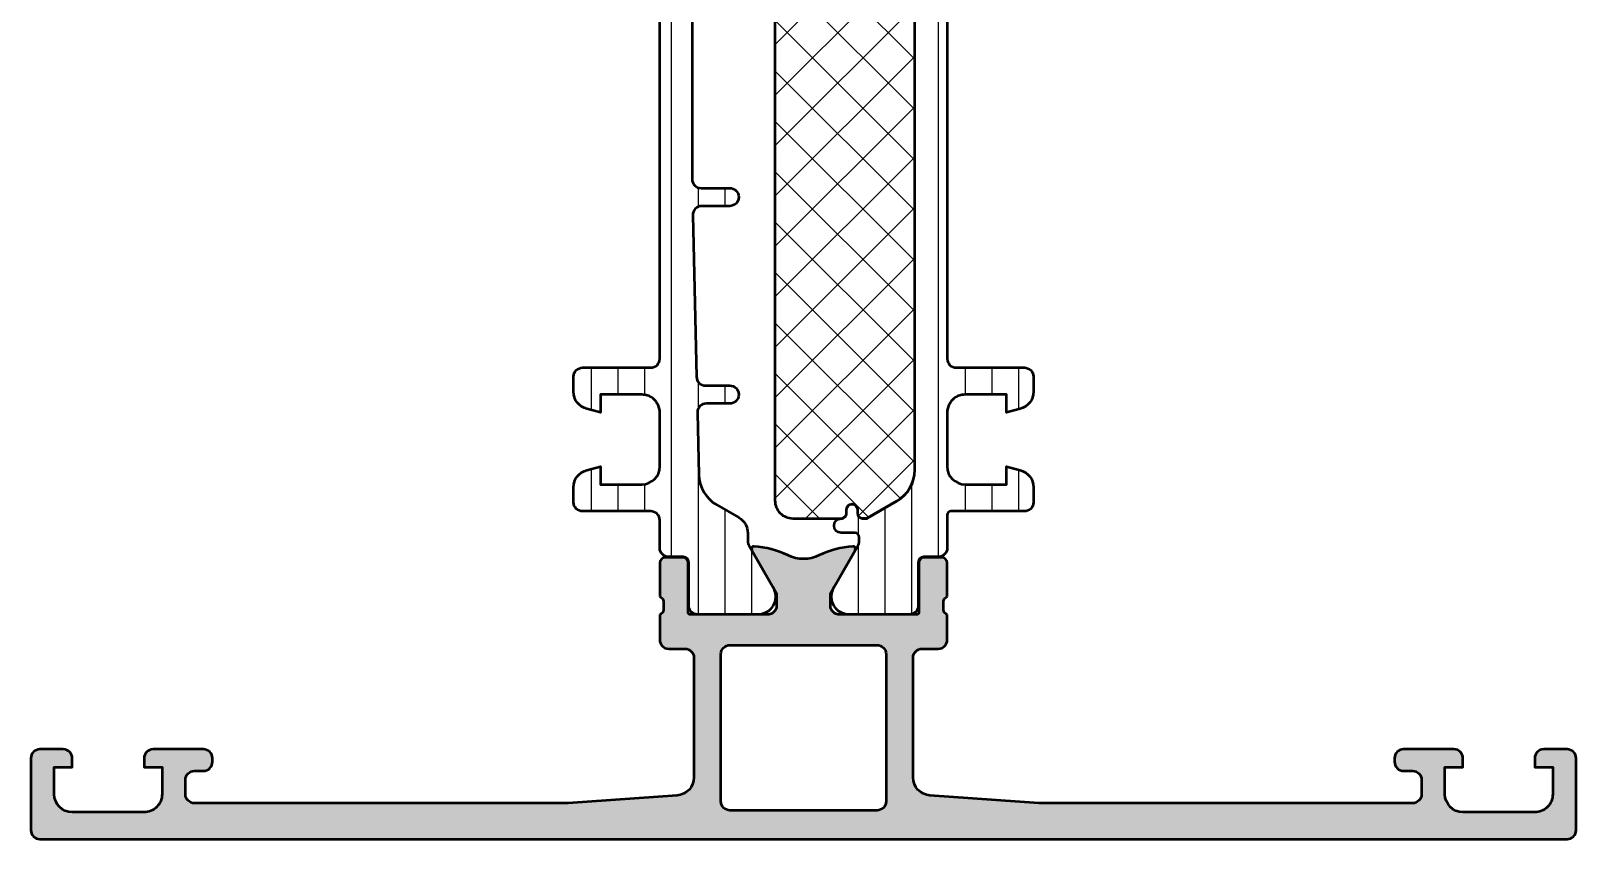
# Model space of a CAD drawing. Extents: x 0 to 86, y 0 to 90.
# Drawn here: x 0 to 86, y 0 to 45 of the extents above; entities that cross this region are included whole.
import ezdxf

# ---------------------------------------------------------------- set-up
doc = ezdxf.new("R2010")
doc.units = 0
for name, color, linetype, lineweight in [('0S-Alu contour', 7, 'Continuous', 50), ('0S-Alu hatch', 252, 'Continuous', 25), ('0S-Plastic contour', 254, 'Continuous', 50), ('0S-Plastic hatch', 253, 'Continuous', 25), ('0S-PT contour', 91, 'Continuous', 50), ('0S-PT hatch', 103, 'Continuous', 25)]:
    doc.layers.add(name, color=color, linetype=linetype, lineweight=lineweight)
pattern_1 = [(90, (0, 0), (-1.4859, 0), [])]

# ---------------------------------------------------------------- blocks, each defined once
blk = doc.blocks.new('245317__AA005D59_EF9D_4D9F_8644_2EEBB0A34607___756C76A5_932A_4085_BF3B_C9CBE80A4A4E_')
at = {"layer": '0S-Plastic hatch'}
h = blk.add_hatch(dxfattribs=at)
h.set_pattern_fill('ANSI31', color=256, scale=0.4680000000000001, angle=45, style=0)
h.set_pattern_definition(pattern_1)
edge = h.paths.add_edge_path()
edge.add_arc((34.49999999999227, 64.75000000003638), 0.5, 270.0000000000008, 360)
edge.add_line((34.99999999999227, 64.75000000003638), (34.99999999999227, 66.29000299998913))
edge.add_ellipse((35.49999999999182, 66.29000299998916), major_axis=(-0.4999999999995453, 0), ratio=1, start_angle=269.9999999999984, end_angle=360, ccw=False)
edge.add_line((35.49999999999183, 66.7900029999887), (36.3103340122343, 66.79000299998872))
edge.add_arc((36.3103340122343, 67.09000299998868), 0.2999999999999829, 270, 360)
edge.add_line((36.61033401223428, 67.09000299998871), (36.60999938292807, 69.49000138292502))
edge.add_ellipse((37.1099953603667, 69.49000402255008), major_axis=(-0.4999959774456046, 0), ratio=1, start_angle=-90.00030248118497, end_angle=0.0003024817733034979, ccw=False)
edge.add_line((37.10999799999177, 69.98999999998873), (40.58653949809122, 69.98999999998873))
edge.add_ellipse((40.44422884909987, 69.00018192526586), major_axis=(-0.9999960709244742, 0), ratio=1, start_angle=147.2729839001596, end_angle=261.81839194810016, ccw=False)
edge.add_line((41.28548149809122, 68.45954699998873), (39.96696464513258, 66.17580850699872))
edge.add_arc((40.39997736186316, 65.92580853269905), 0.5000000000002393, 150.0000034006562, 180.5452234528383)
edge.add_line((39.89999999999161, 65.92105063230143), (39.89999999999163, 65.46850454236608))
edge.add_ellipse((38.89999999999159, 65.4685045423661), major_axis=(-1.000000000000042, 0), ratio=1, start_angle=119.9999999999967, end_angle=180, ccw=False)
edge.add_line((39.39999999999157, 64.6024791385816), (38.17314668626561, 63.89415504764576))
edge.add_arc((39.17314668626555, 62.16210424007686), 1.99999999999999, 119.999999999998, 178.6586049342208)
edge.add_line((37.17369477175879, 62.20892348371899), (37.09297456550654, 58.7617048108993))
edge.add_arc((37.59283754413324, 58.74999999998879), 0.5000000000000023, 178.658604934223, 270.0000000000008)
edge.add_line((37.59283754413325, 58.24999999998879), (38.89999999999181, 58.24999999998877))
edge.add_ellipse((38.89999999999181, 57.74999999998877), major_axis=(-0.5, 0), ratio=1, start_angle=90, end_angle=270, ccw=False)
edge.add_line((38.89999999999181, 57.24999999998877), (37.54600546649994, 57.24999999998878))
edge.add_arc((37.54600546649994, 56.74999999998878), 0.5000000000000071, 89.9999999999992, 178.6586049342197)
edge.add_line((37.04614248787323, 56.76170481089932), (36.83539813852335, 47.76170481089928))
edge.add_arc((37.33526111715004, 47.74999999998875), 0.4999999999999955, 178.658604934221, 270.0000000000008)
edge.add_line((37.33526111715005, 47.24999999998876), (38.89999999999181, 47.24999999998877))
edge.add_ellipse((38.89999999999181, 46.74999999998877), major_axis=(-0.5, 0), ratio=1, start_angle=90, end_angle=270, ccw=False)
edge.add_line((38.8999999999918, 46.24999999998877), (37.29999999999176, 46.24999999998878))
edge.add_arc((37.29999999999176, 45.74999999998877), 0.5000000000000071, 90, 180)
edge.add_line((36.79999999999175, 45.74999999998877), (36.79999999999175, 36.74999999998878))
edge.add_arc((37.29999999999176, 36.74999999998878), 0.5000000000000142, 180, 269.9999999999992)
edge.add_line((37.29999999999176, 36.24999999998877), (38.89999999999181, 36.24999999998877))
edge.add_ellipse((38.89999999999181, 35.74999999998877), major_axis=(-0.5, 0), ratio=1, start_angle=90, end_angle=270, ccw=False)
edge.add_line((38.89999999999181, 35.24999999998878), (37.33526111715, 35.24999999998877))
edge.add_arc((37.33526111715, 34.74999999998882), 0.4999999999999503, 90, 181.3413950657789)
edge.add_line((36.83539813852335, 34.73829518907829), (37.04614248787324, 25.73829518907825))
edge.add_arc((37.54600546649994, 25.74999999998877), 0.5000000000000026, 181.3413950657781, 270)
edge.add_line((37.54600546649994, 25.24999999998877), (38.89999999999181, 25.24999999998877))
edge.add_ellipse((38.89999999999181, 24.74999999998877), major_axis=(-0.5, 0), ratio=1, start_angle=90, end_angle=270, ccw=False)
edge.add_line((38.89999999999181, 24.24999999998877), (37.59283754413323, 24.24999999998877))
edge.add_arc((37.59283754413324, 23.74999999998878), 0.4999999999999929, 90.00000000000081, 181.3413950657792)
edge.add_line((37.09297456550655, 23.73829518907824), (37.17369477175878, 20.29107651625858))
edge.add_arc((39.17314668626576, 20.33789575990071), 2.000000000000209, 181.3413950657786, 240.0000000000016)
edge.add_line((38.17314668626571, 18.60584495233162), (39.39999999999157, 17.89752086139585))
edge.add_ellipse((38.89999999999163, 17.03149545761139), major_axis=(-0.9999999999999915, 0), ratio=1, start_angle=180, end_angle=240.00000000000398, ccw=False)
edge.add_line((39.89999999999162, 17.03149545761142), (39.89999999999163, 16.57894936767559))
edge.add_arc((40.39997736186292, 16.5741914672783), 0.4999999999999777, 179.4547765471984, 209.9999965993456)
edge.add_line((39.96696464513258, 16.32419149297874), (41.28548149809122, 14.04045299998871))
edge.add_ellipse((40.44422884909988, 13.49981807471156), major_axis=(-0.9999960709244708, 0), ratio=1, start_angle=98.18160805189899, end_angle=212.7270160998405, ccw=False)
edge.add_line((40.58653949809123, 12.50999999998872), (37.10999799999176, 12.50999999998871))
edge.add_ellipse((37.10999536036668, 13.00999597742733), major_axis=(-0.4999959774455833, 0), ratio=1, start_angle=-0.0003024817733034979, end_angle=90.00030248118668, ccw=False)
edge.add_line((36.60999938292807, 13.00999861705241), (36.61033401223429, 15.40999699998871))
edge.add_arc((36.31033401223429, 15.40999699998871), 0.3000000000000043, 0, 89.99999999999864)
edge.add_line((36.31033401223429, 15.70999699998871), (35.49999999999175, 15.70999699998871))
edge.add_ellipse((35.49999999999177, 16.20999699998866), major_axis=(-0.4999999999999467, 0), ratio=1, start_angle=0, end_angle=89.9999999999975, ccw=False)
edge.add_line((34.99999999999182, 16.20999699998865), (34.99999999999181, 17.74999999998908))
edge.add_arc((34.49999999999182, 17.74999999998909), 0.4999999999999929, 0, 90.00000000000081)
edge.add_line((34.49999999999182, 18.24999999998908), (30.69999999999254, 18.24999999998999))
edge.add_ellipse((30.69999999999209, 18.74999999999), major_axis=(-0.5000000000000036, 0), ratio=1, start_angle=0, end_angle=90.00000000005173, ccw=False)
edge.add_line((30.19999999999209, 18.74999999998908), (30.199999999993, 19.58074922336254))
edge.add_ellipse((31.19999999999206, 19.58074922336376), major_axis=(-0.9999999999990585, 0), ratio=1, start_angle=285.000000000061, end_angle=360, ccw=False)
edge.add_line((30.94118095488875, 20.54667504965164), (31.69999999999209, 20.74999999998909))
edge.add_line((31.69999999999209, 20.74999999998909), (31.69999999999118, 19.74999999998908))
edge.add_line((31.69999999999118, 19.74999999998908), (33.99999999999227, 19.74999999998908))
edge.add_arc((33.99999999999159, 20.74999999998931), 1.000000000000227, 270.0000000000391, 360)
edge.add_line((34.99999999999181, 20.74999999999), (34.99999999999227, 23.74999999998999))
edge.add_arc((33.9999999999925, 23.74999999998931), 0.9999999999997726, 0, 90.00000000003907)
edge.add_line((33.99999999999181, 24.74999999998909), (31.69999999999163, 24.74999999998818))
edge.add_line((31.69999999999163, 24.74999999998818), (31.69999999999163, 23.7499999999909))
edge.add_line((31.69999999999163, 23.7499999999909), (30.94118095488875, 23.9533249503229))
edge.add_ellipse((31.19999999999491, 24.91925077661345), major_axis=(-1.000000000002374, 0), ratio=1, start_angle=0, end_angle=74.99999999982049, ccw=False)
edge.add_line((30.19999999999254, 24.91925077661654), (30.19999999999209, 25.74999999998909))
edge.add_ellipse((30.69999999999209, 25.74999999998909), major_axis=(-0.5000000000000036, 0), ratio=1, start_angle=270.0000000000004, end_angle=360, ccw=False)
edge.add_line((30.69999999999209, 26.24999999998909), (34.49999999999227, 26.24999999998909))
edge.add_arc((34.4999999999925, 26.74999999998931), 0.5000000000002274, 269.9999999999739, 360)
edge.add_line((34.99999999999273, 26.74999999998909), (34.99999999999227, 55.75000000003639))
edge.add_arc((34.49999999999182, 55.75000000003774), 0.5000000000004547, 0, 89.99999999989578)
edge.add_line((34.49999999999273, 56.2500000000382), (30.69999999999164, 56.25000000003729))
edge.add_ellipse((30.69999999999164, 56.75000000003638), major_axis=(-0.4999999999990905, 0), ratio=1, start_angle=0, end_angle=90, ccw=False)
edge.add_line((30.19999999999254, 56.75000000003638), (30.19999999999163, 57.58074922340983))
edge.add_ellipse((31.19999999999044, 57.58074922341009), major_axis=(-0.9999999999988098, 0), ratio=1, start_angle=284.99999999999636, end_angle=360, ccw=False)
edge.add_line((30.94118095488829, 58.54667504969803), (31.69999999999163, 58.75000000003637))
edge.add_line((31.69999999999163, 58.75000000003637), (31.69999999999209, 57.75000000003637))
edge.add_line((31.69999999999209, 57.75000000003637), (33.99999999999318, 57.75000000003728))
edge.add_arc((33.99999999999295, 58.75000000003569), 0.9999999999984083, 270.000000000013, 360)
edge.add_line((34.99999999999136, 58.75000000003637), (34.99999999999318, 61.75000000003456))
edge.add_arc((33.99999999999204, 61.75000000003525), 1.000000000001136, 0, 89.99999999993486)
edge.add_line((33.99999999999318, 62.75000000003638), (31.69999999999163, 62.75000000003637))
edge.add_line((31.69999999999163, 62.75000000003637), (31.69999999999163, 61.7500000000373))
edge.add_line((31.69999999999163, 61.7500000000373), (30.94118095489056, 61.95332495037384))
edge.add_ellipse((31.19999999999262, 62.91925077666357), major_axis=(-1.00000000000053, 0), ratio=1, start_angle=0, end_angle=75.00000000003541, ccw=False)
edge.add_line((30.19999999999209, 62.91925077666292), (30.19999999999209, 63.75000000003637))
edge.add_ellipse((30.69999999999233, 63.75000000003613), major_axis=(-0.5000000000002381, 0), ratio=1, start_angle=269.99999999997556, end_angle=360, ccw=False)
edge.add_line((30.69999999999254, 64.25000000003638), (34.49999999999228, 64.25000000003638))
at = {"layer": '0S-Plastic contour', "color": 7}
for points in [[(37.10999799999177, 69.98999999998873), (40.58653949809122, 69.98999999998873)], [(36.61033401223428, 67.09000299998871), (36.60999938292807, 69.49000138292502)], [(41.28548149809122, 68.45954699998873), (39.96696464513258, 66.17580850699872)], [(34.99999999999227, 64.75000000003638), (34.99999999999227, 66.29000299998913)], [(35.49999999999183, 66.7900029999887), (36.3103340122343, 66.79000299998872)], [(39.89999999999161, 65.92105063230143), (39.89999999999163, 65.46850454236608)], [(39.39999999999157, 64.6024791385816), (38.17314668626561, 63.89415504764576)], [(30.19999999999209, 62.91925077666292), (30.19999999999209, 63.75000000003637)], [(30.69999999999254, 64.25000000003638), (34.49999999999228, 64.25000000003638)], [(33.99999999999318, 62.75000000003638), (31.69999999999163, 62.75000000003637), (31.69999999999163, 61.7500000000373), (30.94118095489056, 61.95332495037384)], [(37.17369477175879, 62.20892348371899), (37.09297456550654, 58.7617048108993)], [(34.99999999999136, 58.75000000003637), (34.99999999999318, 61.75000000003456)], [(30.94118095488829, 58.54667504969803), (31.69999999999163, 58.75000000003637), (31.69999999999209, 57.75000000003637), (33.99999999999318, 57.75000000003728)], [(37.59283754413325, 58.24999999998879), (38.89999999999181, 58.24999999998877)], [(30.19999999999254, 56.75000000003638), (30.19999999999163, 57.58074922340983)], [(37.04614248787323, 56.76170481089932), (36.83539813852335, 47.76170481089928)], [(38.89999999999181, 57.24999999998877), (37.54600546649994, 57.24999999998878)], [(34.49999999999273, 56.2500000000382), (30.69999999999164, 56.25000000003729)], [(34.99999999999273, 26.74999999998909), (34.99999999999227, 55.75000000003639)], [(37.33526111715005, 47.24999999998876), (38.89999999999181, 47.24999999998877)], [(36.79999999999175, 45.74999999998877), (36.79999999999175, 36.74999999998878)], [(38.8999999999918, 46.24999999998877), (37.29999999999176, 46.24999999998878)], [(37.29999999999176, 36.24999999998877), (38.89999999999181, 36.24999999998877)], [(36.83539813852335, 34.73829518907829), (37.04614248787324, 25.73829518907825)], [(38.89999999999181, 35.24999999998878), (37.33526111715, 35.24999999998877)], [(30.69999999999209, 26.24999999998909), (34.49999999999227, 26.24999999998909)], [(30.19999999999254, 24.91925077661654), (30.19999999999209, 25.74999999998909)], [(37.54600546649994, 25.24999999998877), (38.89999999999181, 25.24999999998877)], [(33.99999999999181, 24.74999999998909), (31.69999999999163, 24.74999999998818), (31.69999999999163, 23.7499999999909), (30.94118095488875, 23.9533249503229)], [(38.89999999999181, 24.24999999998877), (37.59283754413323, 24.24999999998877)], [(34.99999999999181, 20.74999999999), (34.99999999999227, 23.74999999998999)], [(37.09297456550655, 23.73829518907824), (37.17369477175878, 20.29107651625858)], [(30.94118095488875, 20.54667504965164), (31.69999999999209, 20.74999999998909), (31.69999999999118, 19.74999999998908), (33.99999999999227, 19.74999999998908)], [(30.19999999999209, 18.74999999998908), (30.199999999993, 19.58074922336254)], [(34.49999999999182, 18.24999999998908), (30.69999999999254, 18.24999999998999)], [(38.17314668626571, 18.60584495233162), (39.39999999999157, 17.89752086139585)], [(34.99999999999182, 16.20999699998865), (34.99999999999181, 17.74999999998908)], [(39.89999999999162, 17.03149545761142), (39.89999999999163, 16.57894936767559)], [(36.31033401223429, 15.70999699998871), (35.49999999999175, 15.70999699998871)], [(39.96696464513258, 16.32419149297874), (41.28548149809122, 14.04045299998871)], [(36.60999938292807, 13.00999861705241), (36.61033401223429, 15.40999699998871)], [(40.58653949809123, 12.50999999998872), (37.10999799999176, 12.50999999998871)]]:
    blk.add_lwpolyline(points, dxfattribs=at)
at = {"layer": '0S-Plastic contour', "color": 7, "extrusion": (0, 0, -1)}
for centre, radius, start, end in [((-37.1099953603667, 69.49000402255008), 0.4999959774456046, 359.9996975182267, 90.00030248118505), ((-40.44422884909987, 69.00018192526586), 0.9999960709244742, 98.18160805189984, 212.7270160998405), ((-35.49999999999182, 66.29000299998916), 0.4999999999995453, 0, 90.0000000000016), ((-38.89999999999159, 65.4685045423661), 1.000000000000042, 180, 240.0000000000033), ((-30.69999999999233, 63.75000000003613), 0.5000000000002381, 0, 90.00000000002441), ((-31.19999999999262, 62.91925077666357), 1.00000000000053, 284.9999999999646, 0), ((-31.19999999999044, 57.58074922341009), 0.9999999999988098, 0, 75.00000000000361), ((-38.89999999999181, 57.74999999998877), 0.5, 90, 270), ((-30.69999999999164, 56.75000000003638), 0.4999999999990905, 270, 0), ((-38.89999999999181, 46.74999999998877), 0.5, 90, 270), ((-38.89999999999181, 35.74999999998877), 0.5, 90, 270), ((-30.69999999999209, 25.74999999998909), 0.5000000000000036, 0, 89.99999999999959), ((-38.89999999999181, 24.74999999998877), 0.5, 90, 270), ((-31.19999999999491, 24.91925077661345), 1.000000000002374, 285.0000000001795, 0), ((-31.19999999999206, 19.58074922336376), 0.9999999999990585, 0, 74.99999999993902), ((-30.69999999999209, 18.74999999999), 0.5000000000000036, 269.9999999999483, 0), ((-38.89999999999163, 17.03149545761139), 0.9999999999999915, 119.999999999996, 180), ((-35.49999999999177, 16.20999699998866), 0.4999999999999467, 270.0000000000025, 0), ((-40.44422884909988, 13.49981807471156), 0.9999960709244708, 147.2729839001595, 261.818391948101), ((-37.10999536036668, 13.00999597742733), 0.4999959774455833, 269.9996975188133, 0.0003024817733149)]:
    blk.add_arc(centre, radius, start, end, dxfattribs=at)
at = {"layer": '0S-Plastic contour', "color": 7}
for centre, radius, start, end in [((36.3103340122343, 67.09000299998868), 0.2999999999999829, 270, 0), ((40.39997736186316, 65.92580853269905), 0.5000000000002393, 150.0000034006562, 180.5452234528383), ((34.49999999999227, 64.75000000003638), 0.5, 270.0000000000008, 0), ((39.17314668626555, 62.16210424007686), 1.99999999999999, 119.999999999998, 178.6586049342208), ((33.99999999999204, 61.75000000003525), 1.000000000001136, 0, 89.99999999993486), ((33.99999999999295, 58.75000000003569), 0.9999999999984083, 270.000000000013, 0), ((37.59283754413324, 58.74999999998879), 0.5000000000000023, 178.658604934223, 270.0000000000008), ((37.54600546649994, 56.74999999998878), 0.5000000000000071, 89.9999999999992, 178.6586049342197), ((34.49999999999182, 55.75000000003774), 0.5000000000004547, 0, 89.99999999989578), ((37.33526111715004, 47.74999999998875), 0.4999999999999955, 178.658604934221, 270.0000000000008), ((37.29999999999176, 45.74999999998877), 0.5000000000000071, 90, 180), ((37.29999999999176, 36.74999999998878), 0.5000000000000142, 180, 269.9999999999992), ((37.33526111715, 34.74999999998882), 0.4999999999999503, 90, 181.3413950657789), ((34.4999999999925, 26.74999999998931), 0.5000000000002274, 269.9999999999739, 0), ((37.54600546649994, 25.74999999998877), 0.5000000000000026, 181.3413950657781, 270), ((33.9999999999925, 23.74999999998931), 0.9999999999997726, 0, 90.00000000003907), ((37.59283754413324, 23.74999999998878), 0.4999999999999929, 90.00000000000081, 181.3413950657792), ((33.99999999999159, 20.74999999998931), 1.000000000000227, 270.0000000000391, 0), ((39.17314668626576, 20.33789575990071), 2.000000000000209, 181.3413950657786, 240.0000000000016), ((34.49999999999182, 17.74999999998909), 0.4999999999999929, 0, 90.00000000000081), ((40.39997736186292, 16.5741914672783), 0.4999999999999777, 179.4547765471984, 209.9999965993456), ((36.31033401223429, 15.40999699998871), 0.3000000000000043, 0, 89.99999999999864)]:
    blk.add_arc(centre, radius, start, end, dxfattribs=at)
blk = doc.blocks.new('465160__B496BD28_30D8_4884_B6B5_F0BB12B82FB8_')
at = {"layer": '0S-PT hatch'}
h = blk.add_hatch(dxfattribs=at)
h.set_pattern_fill('ANSI37', color=256, scale=0.625, angle=90, style=0)
h.set_pattern_definition([(135, (0, 0), (-1.403165018917055, -1.403165018917055), []), (225, (0, 0), (1.403165018917055, -1.403165018917055), [])])
edge = h.paths.add_edge_path()
edge.add_arc((42.40000000000786, 63.65020331973173), 0.9899999999999592, 89.99999999899744, 180)
edge.add_line((41.4100000000079, 63.65020331973173), (41.4100000000079, 18.8497966802936))
edge.add_arc((42.40000000000789, 18.8497966802936), 0.9900000000000019, 180, 270.0000000000004)
edge.add_line((42.4000000000079, 17.8597966802936), (45.10107521438349, 17.8597966802936))
edge.add_arc((45.10107521438349, 18.14979668029361), 0.2900000000000133, 270.0000000000014, 360)
edge.add_line((45.39107521438349, 18.14979668029361), (45.39107521438349, 18.35036747557985))
edge.add_ellipse((45.70050441909725, 18.35036747557985), major_axis=(-0.3094292047137586, 0), ratio=1, start_angle=180, end_angle=360, ccw=False)
edge.add_line((46.00993362381101, 18.35036747557985), (46.00993362381101, 18.14979668029361))
edge.add_arc((46.299933623811, 18.14979668029361), 0.289999999999992, 180, 266.5483281938121)
edge.add_line((46.28247370833616, 17.86032275858113), (46.46501280946836, 17.86032275858112))
edge.add_arc((46.46501280946835, 18.05032275858111), 0.1899999999999871, 270.0000000000021, 300.0000000000016)
edge.add_line((46.56001280946835, 17.88577793186208), (48.1950000000079, 18.82973822644165))
edge.add_arc((47.20000000000791, 20.55312877997268), 1.989999999999988, 299.9999999999996, 360)
edge.add_line((49.1900000000079, 20.55312877997268), (49.19000000000789, 61.94646458066172))
edge.add_arc((47.20000000000791, 61.94646458066171), 1.989999999999987, 0, 60.00000000000031)
edge.add_line((48.1950000000079, 63.66985513419273), (46.56001280946834, 64.6138154287723))
edge.add_arc((46.46501280946835, 64.44927060205333), 0.1899999999999257, 59.99999999999241, 89.99999999999358)
edge.add_line((46.46501280946838, 64.63927060205326), (46.28247370833618, 64.63927060205326))
edge.add_arc((46.29993362381101, 64.34979668034076), 0.2900000000000041, 93.45167180618499, 180)
edge.add_line((46.00993362381101, 64.34979668034077), (46.00993362381101, 64.14922588505453))
edge.add_ellipse((45.69996681190945, 64.14922588505453), major_axis=(-0.3099668119015604, 0), ratio=1, start_angle=0, end_angle=180, ccw=False)
edge.add_line((45.39000000000789, 64.14922588505453), (45.39000000000788, 64.3497966802936))
edge.add_arc((45.09959336061682, 64.34979668029352), 0.2904066393910511, 0, 90.00000000001543)
edge.add_line((45.09959336061674, 64.64020331968457), (42.40000000002519, 64.6402033197317))
at = {"layer": '0S-PT contour', "color": 7}
for points in [[(45.09959336061674, 64.64020331968457), (42.40000000002519, 64.6402033197317)], [(46.46501280946838, 64.63927060205326), (46.28247370833618, 64.63927060205326)], [(48.1950000000079, 63.66985513419273), (46.56001280946834, 64.6138154287723)], [(41.4100000000079, 63.65020331973173), (41.4100000000079, 18.8497966802936)], [(45.39000000000789, 64.14922588505453), (45.39000000000788, 64.3497966802936)], [(46.00993362381101, 64.34979668034077), (46.00993362381101, 64.14922588505453)], [(49.1900000000079, 20.55312877997268), (49.19000000000789, 61.94646458066172)], [(45.39107521438349, 18.14979668029361), (45.39107521438349, 18.35036747557985)], [(46.00993362381101, 18.35036747557985), (46.00993362381101, 18.14979668029361)], [(46.56001280946835, 17.88577793186208), (48.1950000000079, 18.82973822644165)], [(42.4000000000079, 17.8597966802936), (45.10107521438349, 17.8597966802936)], [(46.28247370833616, 17.86032275858113), (46.46501280946836, 17.86032275858112)]]:
    blk.add_lwpolyline(points, dxfattribs=at)
for centre, radius, start, end in [((42.40000000000786, 63.65020331973173), 0.9899999999999592, 89.99999999899744, 180), ((45.09959336061682, 64.34979668029352), 0.2904066393910511, 0, 90.00000000001543), ((46.29993362381101, 64.34979668034076), 0.2900000000000041, 93.45167180618499, 180), ((46.46501280946835, 64.44927060205333), 0.1899999999999257, 59.99999999999241, 89.99999999999358), ((47.20000000000791, 61.94646458066171), 1.989999999999987, 0, 60.00000000000031), ((47.20000000000791, 20.55312877997268), 1.989999999999988, 299.9999999999996, 0), ((42.40000000000789, 18.8497966802936), 0.9900000000000019, 180, 270.0000000000004), ((45.10107521438349, 18.14979668029361), 0.2900000000000133, 270.0000000000014, 0), ((46.299933623811, 18.14979668029361), 0.289999999999992, 180, 266.5483281938121), ((46.46501280946835, 18.05032275858111), 0.1899999999999871, 270.0000000000021, 300.0000000000016)]:
    blk.add_arc(centre, radius, start, end, dxfattribs=at)
at = {"layer": '0S-PT contour', "color": 7, "extrusion": (0, 0, -1)}
for centre, radius, start, end in [((-45.69996681190945, 64.14922588505453), 0.3099668119015604, 180, 0), ((-45.70050441909725, 18.35036747557985), 0.3094292047137586, 0, 180)]:
    blk.add_arc(centre, radius, start, end, dxfattribs=at)
blk = doc.blocks.new('245317__3D10C21C_B639_400E_8FD9_C33A47BCD863___B4C4FAE7_BAEB_4F20_B630_7AD52FB29746_')
at = {"layer": '0S-Plastic hatch'}
h = blk.add_hatch(dxfattribs=at)
h.set_pattern_fill('ANSI31', color=256, scale=0.4680000000000001, angle=45, style=0)
h.set_pattern_definition(pattern_1)
edge = h.paths.add_edge_path()
edge.add_arc((51.5000000000079, 55.75000000003627), 0.5000000000000071, 90.0000000000016, 180)
edge.add_line((51.0000000000079, 55.75000000003623), (51.0000000000079, 26.74999999998906))
edge.add_arc((51.50000000000789, 26.74999999998908), 0.4999999999999858, 180, 270.0000000000017)
edge.add_line((51.5000000000079, 26.24999999998909), (55.30000000000795, 26.24999999998909))
edge.add_ellipse((55.30000000000793, 25.74999999998913), major_axis=(-0.4999999999999645, 0), ratio=1, start_angle=180, end_angle=269.9999999999984, ccw=False)
edge.add_line((55.8000000000079, 25.74999999998912), (55.8000000000079, 24.91925077661478))
edge.add_ellipse((54.80000000000782, 24.91925077661478), major_axis=(-1.000000000000078, 0), ratio=1, start_angle=104.9999999999992, end_angle=180, ccw=False)
edge.add_line((55.05881904511036, 23.95332495032563), (54.3000000000079, 23.74999999998915))
edge.add_line((54.3000000000079, 23.74999999998915), (54.3000000000079, 24.74999999998907))
edge.add_line((54.3000000000079, 24.74999999998907), (52.00000000000788, 24.74999999998904))
edge.add_arc((52.00000000000784, 23.7499999999891), 0.999999999999936, 89.99999999999714, 180)
edge.add_line((51.0000000000079, 23.74999999998915), (51.0000000000079, 20.74999999998909))
edge.add_arc((52.0000000000079, 20.74999999998909), 1, 180, 270)
edge.add_line((52.0000000000079, 19.74999999998909), (54.3000000000079, 19.74999999998909))
edge.add_line((54.3000000000079, 19.74999999998909), (54.3000000000079, 20.74999999998909))
edge.add_line((54.3000000000079, 20.74999999998909), (55.05881904511044, 20.54667504965247))
edge.add_ellipse((54.80000000000792, 19.58074922336342), major_axis=(-0.9999999999999802, 0), ratio=1, start_angle=180, end_angle=254.9999999999998, ccw=False)
edge.add_line((55.8000000000079, 19.5807492233634), (55.8000000000079, 18.74999999998903))
edge.add_ellipse((55.30000000000791, 18.74999999998902), major_axis=(-0.4999999999999858, 0), ratio=1, start_angle=90, end_angle=180, ccw=False)
edge.add_line((55.30000000000791, 18.24999999998903), (51.20000000000788, 18.24999999998909))
edge.add_arc((51.20000000000793, 18.04999999998907), 0.2000000000000242, 90.0000000000122, 180)
edge.add_line((51.0000000000079, 18.04999999998902), (51.0000000000079, 16.20999432107958))
edge.add_ellipse((50.50000267891022, 16.20999432107957), major_axis=(-0.4999973210976804, 0), ratio=1, start_angle=89.99969301797381, end_angle=180, ccw=False)
edge.add_line((50.50000000000102, 15.70999699998907), (49.68966866666767, 15.70999699998907))
edge.add_arc((49.68966866666767, 15.40999699998906), 0.3000000000000114, 90, 180)
edge.add_line((49.38966866666766, 15.40999699998906), (49.39000061706469, 13.00999861705278))
edge.add_ellipse((48.89000463962606, 13.0099959774277), major_axis=(-0.4999959774455904, 0), ratio=1, start_angle=89.99969751881582, end_angle=180.0003024817733, ccw=False)
edge.add_line((48.89000200000101, 12.50999999998908), (45.41346050190151, 12.50999999998908))
edge.add_ellipse((45.55577115089287, 13.49981807471192), major_axis=(-0.9999960709244753, 0), ratio=1, start_angle=-32.72701609984023, end_angle=81.81839194809982, ccw=False)
edge.add_line((44.71451850190152, 14.04045299998907), (46.03303535121266, 16.32419148666135))
edge.add_arc((45.60002263448229, 16.57419146096091), 0.5000000000000031, 330.0000034006542, 360.0057438232341)
edge.add_line((46.10002263196984, 16.57424158527471), (46.09999999999849, 16.79999999997151))
edge.add_arc((45.84999999998101, 16.7999999999716), 0.2500000000174793, 0, 89.99999999999511)
edge.add_line((45.84999999998103, 17.04999999998907), (45.0995933606169, 17.0499999999891))
edge.add_ellipse((45.0995933606169, 17.44925907310586), major_axis=(-0.3992590731167524, 0), ratio=1, start_angle=-90, end_angle=90, ccw=False)
edge.add_arc((45.09959336061696, 18.14999999998914), 0.301481853766532, 269.9999999999892, 360)
edge.add_line((45.4010752143835, 18.14999999998904), (45.40107521438349, 18.35057079527534))
edge.add_ellipse((45.70050441909724, 18.3505707952753), major_axis=(-0.2994292047137605, 0), ratio=1, start_angle=180, end_angle=360, ccw=False)
edge.add_line((45.99993362381101, 18.35057079527531), (45.99993362381101, 18.14999999998904))
edge.add_arc((46.29993362381096, 18.14999999998905), 0.2999999999999474, 180, 266.6063607285442)
edge.add_line((46.28217495792252, 17.85052607827661), (46.46501280946843, 17.85052607827655))
edge.add_arc((46.46501280946819, 18.05052607827655), 0.1999999999999993, 270.0000000000692, 300.0000000000644)
edge.add_line((46.56501280946838, 17.87732099751978), (48.20000000000788, 18.82128129209929))
edge.add_arc((47.20000000000793, 20.55333209966815), 1.999999999999964, 299.9999999999992, 360)
edge.add_line((49.2000000000079, 20.55333209966813), (49.20000000000789, 61.94666790035726))
edge.add_arc((47.200000000008, 61.94666790035722), 1.999999999999886, 0, 60.00000000000062)
edge.add_line((48.20000000000793, 63.67871870792602), (46.56501280946837, 64.62267900250575))
edge.add_arc((46.46501280946846, 64.44947392174873), 0.2000000000000716, 60.00000000003722, 90.00000000003462)
edge.add_line((46.46501280946833, 64.64947392174881), (46.28217495792255, 64.64947392174876))
edge.add_arc((46.29993362381099, 64.35000000003632), 0.2999999999999642, 93.3936392714543, 180)
edge.add_line((45.99993362381102, 64.35000000003635), (45.99993362381101, 64.14942920475005))
edge.add_ellipse((45.70050441909724, 64.14942920475005), major_axis=(-0.2994292047137605, 0), ratio=1, start_angle=0, end_angle=180, ccw=False)
edge.add_line((45.40107521438349, 64.14942920475002), (45.40107521438349, 64.35000000003623))
edge.add_arc((45.09959336061691, 64.35000000003618), 0.3014818537665747, 0, 90.00000000000134)
edge.add_ellipse((45.09959336061689, 65.05074092691952), major_axis=(-0.3992590731167667, 0), ratio=1, start_angle=-89.99999999999898, end_angle=90.00000000000102, ccw=False)
edge.add_line((45.0995933606169, 65.45000000003627), (45.84999999998099, 65.45000000003628))
edge.add_arc((45.849999999981, 65.70000000005379), 0.2500000000174793, 269.9999999999984, 360)
edge.add_line((46.09999999999848, 65.70000000005382), (46.10002263196984, 65.92575841475063))
edge.add_arc((45.60002263448231, 65.92580853906443), 0.4999999999999819, 359.9942561767659, 389.9999965993438)
edge.add_line((46.03303535121267, 66.17580851336398), (44.71451850190152, 68.45954700003628))
edge.add_ellipse((45.55577115089286, 69.00018192531343), major_axis=(-0.999996070924476, 0), ratio=1, start_angle=-81.8183919481001, end_angle=32.727016099840284, ccw=False)
edge.add_line((45.41346050190151, 69.99000000003628), (48.89000200000101, 69.99000000003626))
edge.add_ellipse((48.89000463962609, 69.49000402259766), major_axis=(-0.4999959774455691, 0), ratio=1, start_angle=179.9996975182268, end_angle=270.0003024811858, ccw=False)
edge.add_line((49.39000061706469, 69.49000138297254), (49.38966866666766, 67.09000300003626))
edge.add_arc((49.68966866666765, 67.09000300003628), 0.2999999999999971, 180, 270.0000000000013)
edge.add_line((49.68966866666766, 66.79000300003628), (50.50000000000101, 66.79000300003628))
edge.add_ellipse((50.50000267891021, 66.29000567894576), major_axis=(-0.4999973210976948, 0), ratio=1, start_angle=180, end_angle=270.0003069820254, ccw=False)
edge.add_line((51.0000000000079, 66.29000567894576), (51.0000000000079, 64.45000000003624))
edge.add_arc((51.20000000000791, 64.45000000003624), 0.2000000000000028, 180, 270)
edge.add_line((51.20000000000791, 64.25000000003624), (55.30000000000793, 64.2500000000363))
edge.add_ellipse((55.30000000000792, 63.75000000003631), major_axis=(-0.4999999999999787, 0), ratio=1, start_angle=180, end_angle=269.9999999999992, ccw=False)
edge.add_line((55.8000000000079, 63.75000000003629), (55.8000000000079, 62.91925077666189))
edge.add_ellipse((54.80000000000797, 62.91925077666193), major_axis=(-0.999999999999929, 0), ratio=1, start_angle=104.99999999999861, end_angle=180, ccw=False)
edge.add_line((55.05881904511045, 61.95332495037292), (54.3000000000079, 61.75000000003628))
edge.add_line((54.3000000000079, 61.75000000003628), (54.3000000000079, 62.75000000003622))
edge.add_line((54.3000000000079, 62.75000000003622), (52.00000000000795, 62.75000000003628))
edge.add_arc((52.0000000000079, 61.75000000003628), 1, 89.99999999999756, 180)
edge.add_line((51.0000000000079, 61.75000000003632), (51.0000000000079, 58.75000000003627))
edge.add_arc((52.00000000000789, 58.75000000003627), 0.9999999999999928, 180, 270.0000000000021)
edge.add_line((52.00000000000793, 57.75000000003627), (54.3000000000079, 57.75000000003627))
edge.add_line((54.3000000000079, 57.75000000003627), (54.3000000000079, 58.75000000003627))
edge.add_line((54.3000000000079, 58.75000000003627), (55.05881904511042, 58.54667504969973))
edge.add_ellipse((54.80000000000792, 57.58074922341068), major_axis=(-0.9999999999999784, 0), ratio=1, start_angle=180, end_angle=255.000000000001, ccw=False)
edge.add_line((55.8000000000079, 57.58074922341068), (55.8000000000079, 56.75000000003627))
edge.add_ellipse((55.30000000000792, 56.75000000003625), major_axis=(-0.4999999999999787, 0), ratio=1, start_angle=90.00000000000568, end_angle=180, ccw=False)
edge.add_line((55.30000000000796, 56.25000000003627), (51.50000000000789, 56.25000000003628))
at = {"layer": '0S-Plastic contour', "color": 7}
for points in [[(45.41346050190151, 69.99000000003628), (48.89000200000101, 69.99000000003626)], [(49.39000061706469, 69.49000138297254), (49.38966866666766, 67.09000300003626)], [(46.03303535121267, 66.17580851336398), (44.71451850190152, 68.45954700003628)], [(49.68966866666766, 66.79000300003628), (50.50000000000101, 66.79000300003628)], [(51.0000000000079, 66.29000567894576), (51.0000000000079, 64.45000000003624)], [(45.0995933606169, 65.45000000003627), (45.84999999998099, 65.45000000003628)], [(46.09999999999848, 65.70000000005382), (46.10002263196984, 65.92575841475063)], [(46.46501280946833, 64.64947392174881), (46.28217495792255, 64.64947392174876)], [(48.20000000000793, 63.67871870792602), (46.56501280946837, 64.62267900250575)], [(45.40107521438349, 64.14942920475002), (45.40107521438349, 64.35000000003623)], [(45.99993362381102, 64.35000000003635), (45.99993362381101, 64.14942920475005)], [(51.20000000000791, 64.25000000003624), (55.30000000000793, 64.2500000000363)], [(55.8000000000079, 63.75000000003629), (55.8000000000079, 62.91925077666189)], [(49.2000000000079, 20.55333209966813), (49.20000000000789, 61.94666790035726)], [(55.05881904511045, 61.95332495037292), (54.3000000000079, 61.75000000003628), (54.3000000000079, 62.75000000003622), (52.00000000000795, 62.75000000003628)], [(51.0000000000079, 61.75000000003632), (51.0000000000079, 58.75000000003627)], [(52.00000000000793, 57.75000000003627), (54.3000000000079, 57.75000000003627), (54.3000000000079, 58.75000000003627), (55.05881904511042, 58.54667504969973)], [(55.8000000000079, 57.58074922341068), (55.8000000000079, 56.75000000003627)], [(55.30000000000796, 56.25000000003627), (51.50000000000789, 56.25000000003628)], [(51.0000000000079, 55.75000000003623), (51.0000000000079, 26.74999999998906)], [(51.5000000000079, 26.24999999998909), (55.30000000000795, 26.24999999998909)], [(55.8000000000079, 25.74999999998912), (55.8000000000079, 24.91925077661478)], [(55.05881904511036, 23.95332495032563), (54.3000000000079, 23.74999999998915), (54.3000000000079, 24.74999999998907), (52.00000000000788, 24.74999999998904)], [(51.0000000000079, 23.74999999998915), (51.0000000000079, 20.74999999998909)], [(52.0000000000079, 19.74999999998909), (54.3000000000079, 19.74999999998909), (54.3000000000079, 20.74999999998909), (55.05881904511044, 20.54667504965247)], [(55.8000000000079, 19.5807492233634), (55.8000000000079, 18.74999999998903)], [(45.4010752143835, 18.14999999998904), (45.40107521438349, 18.35057079527534)], [(45.99993362381101, 18.35057079527531), (45.99993362381101, 18.14999999998904)], [(46.56501280946838, 17.87732099751978), (48.20000000000788, 18.82128129209929)], [(55.30000000000791, 18.24999999998903), (51.20000000000788, 18.24999999998909)], [(46.28217495792252, 17.85052607827661), (46.46501280946843, 17.85052607827655)], [(51.0000000000079, 18.04999999998902), (51.0000000000079, 16.20999432107958)], [(45.84999999998103, 17.04999999998907), (45.0995933606169, 17.0499999999891)], [(46.10002263196984, 16.57424158527471), (46.09999999999849, 16.79999999997151)], [(44.71451850190152, 14.04045299998907), (46.03303535121266, 16.32419148666135)], [(50.50000000000102, 15.70999699998907), (49.68966866666767, 15.70999699998907)], [(49.38966866666766, 15.40999699998906), (49.39000061706469, 13.00999861705278)], [(48.89000200000101, 12.50999999998908), (45.41346050190151, 12.50999999998908)]]:
    blk.add_lwpolyline(points, dxfattribs=at)
at = {"layer": '0S-Plastic contour', "color": 7, "extrusion": (0, 0, -1)}
for centre, radius, start, end in [((-45.55577115089286, 69.00018192531343), 0.999996070924476, 327.2729839001598, 81.81839194810016), ((-48.89000463962609, 69.49000402259766), 0.4999959774455691, 89.99969751881414, 180.0003024817733), ((-50.50000267891021, 66.29000567894576), 0.4999973210976948, 89.99969301797461, 180), ((-45.09959336061689, 65.05074092691952), 0.3992590731167667, 269.999999999999, 89.99999999999898), ((-45.70050441909724, 64.14942920475005), 0.2994292047137605, 180, 0), ((-55.30000000000792, 63.75000000003631), 0.4999999999999787, 90.00000000000081, 180), ((-54.80000000000797, 62.91925077666193), 0.999999999999929, 180, 255.0000000000014), ((-54.80000000000792, 57.58074922341068), 0.9999999999999784, 104.999999999999, 180), ((-55.30000000000792, 56.75000000003625), 0.4999999999999787, 180, 269.9999999999943), ((-55.30000000000793, 25.74999999998913), 0.4999999999999645, 90.0000000000016, 180), ((-54.80000000000782, 24.91925077661478), 1.000000000000078, 180, 255.0000000000008), ((-54.80000000000792, 19.58074922336342), 0.9999999999999802, 105.0000000000002, 180), ((-45.70050441909724, 18.3505707952753), 0.2994292047137605, 0, 180), ((-55.30000000000791, 18.74999999998902), 0.4999999999999858, 180, 270), ((-45.0995933606169, 17.44925907310586), 0.3992590731167524, 270, 90), ((-50.50000267891022, 16.20999432107957), 0.4999973210976805, 180, 270.0003069820262), ((-45.55577115089287, 13.49981807471192), 0.9999960709244753, 278.1816080519003, 32.72701609984024), ((-48.89000463962606, 13.0099959774277), 0.4999959774455904, 179.9996975182267, 270.0003024811842)]:
    blk.add_arc(centre, radius, start, end, dxfattribs=at)
at = {"layer": '0S-Plastic contour', "color": 7}
for centre, radius, start, end in [((49.68966866666765, 67.09000300003628), 0.2999999999999971, 180, 270.0000000000013), ((45.849999999981, 65.70000000005379), 0.2500000000174793, 269.9999999999984, 0), ((45.60002263448231, 65.92580853906443), 0.4999999999999819, 359.9942561767659, 29.99999659934376), ((45.09959336061691, 64.35000000003618), 0.3014818537665747, 0, 90.00000000000134), ((46.29993362381099, 64.35000000003632), 0.2999999999999642, 93.3936392714543, 180), ((46.46501280946846, 64.44947392174873), 0.2000000000000716, 60.00000000003722, 90.00000000003462), ((47.200000000008, 61.94666790035722), 1.999999999999886, 0, 60.00000000000062), ((51.20000000000791, 64.45000000003624), 0.2000000000000028, 180, 270), ((52.0000000000079, 61.75000000003628), 1, 89.99999999999756, 180), ((52.00000000000789, 58.75000000003627), 0.9999999999999928, 180, 270.0000000000021), ((51.5000000000079, 55.75000000003627), 0.5000000000000071, 90.0000000000016, 180), ((51.50000000000789, 26.74999999998908), 0.4999999999999858, 180, 270.0000000000017), ((52.00000000000784, 23.7499999999891), 0.999999999999936, 89.99999999999714, 180), ((52.0000000000079, 20.74999999998909), 1, 180, 270), ((47.20000000000793, 20.55333209966815), 1.999999999999964, 299.9999999999992, 0), ((45.09959336061696, 18.14999999998914), 0.301481853766532, 269.9999999999892, 0), ((46.29993362381096, 18.14999999998905), 0.2999999999999474, 180, 266.6063607285442), ((51.20000000000793, 18.04999999998907), 0.2000000000000242, 90.0000000000122, 180), ((46.46501280946819, 18.05052607827655), 0.1999999999999993, 270.0000000000692, 300.0000000000644), ((45.84999999998101, 16.7999999999716), 0.2500000000174793, 0, 89.99999999999511), ((45.60002263448229, 16.57419146096091), 0.5000000000000031, 330.0000034006542, 0.0057438232341285), ((49.68966866666767, 15.40999699998906), 0.3000000000000114, 90, 180)]:
    blk.add_arc(centre, radius, start, end, dxfattribs=at)
blk = doc.blocks.new('445110__B02CBE40_260D_4082_9337_2D5360DEBC07_')
at = {"layer": '0S-Alu hatch'}
h = blk.add_hatch(color=256, dxfattribs=at)
edge = h.paths.add_edge_path()
edge.add_line((0.5, 0), (85.50000000000001, 0))
edge.add_arc((85.5, 0.4999999999999947), 0.4999999999999947, 270.0000000000033, 360)
edge.add_line((86, 0.5000000000000023), (86.00000000000001, 4.499999999999949))
edge.add_arc((85.49999999999993, 4.499999999999928), 0.5000000000000853, 0, 89.99999999999837)
edge.add_line((85.49999999999994, 5.000000000000013), (84.20000000000003, 5))
edge.add_arc((84.20000000000002, 4.499999999999981), 0.5000000000000187, 89.99999999999837, 180)
edge.add_line((83.7, 4.499999999999986), (83.7, 4))
edge.add_line((83.7, 4), (84.7, 3.999999999999996))
edge.add_line((84.7, 3.999999999999996), (84.7, 2.500000000000015))
edge.add_ellipse((83.70000000000002, 2.49999999999997), major_axis=(-0.9999999999999715, 0), ratio=1, start_angle=89.9999999999992, end_angle=180, ccw=False)
edge.add_line((83.70000000000002, 1.500000000000002), (79.7, 1.499999999999998))
edge.add_ellipse((79.7, 2.500000000000003), major_axis=(-1.000000000000004, 0), ratio=1, start_angle=0, end_angle=90, ccw=False)
edge.add_line((78.7, 2.499999999999993), (78.7, 4))
edge.add_line((78.7, 4), (79.7, 3.999999999999999))
edge.add_line((79.7, 3.999999999999999), (79.7, 4.500000000000027))
edge.add_arc((79.20000000000002, 4.500000000000016), 0.4999999999999858, 0, 90.0000000000016)
edge.add_line((79.2, 5.000000000000002), (76.40000000000003, 5))
edge.add_arc((76.40000000000002, 4.499999999999985), 0.5000000000000142, 89.99999999999837, 180)
edge.add_line((75.9, 4.499999999999959), (75.9, 4.299999999999981))
edge.add_arc((76.39999999999996, 4.299999999999974), 0.4999999999999716, 180, 270.0000000000033)
edge.add_line((76.4, 3.800000000000003), (76.89999999999999, 3.799999999999999))
edge.add_ellipse((76.90000000000003, 3.300000000000048), major_axis=(-0.4999999999999512, 0), ratio=1, start_angle=180, end_angle=270.0000000000049, ccw=False)
edge.add_line((77.39999999999999, 3.300000000000042), (77.39999999999999, 2.500000000000009))
edge.add_ellipse((76.9, 2.499999999999987), major_axis=(-0.4999999999999858, 0), ratio=1, start_angle=90, end_angle=180, ccw=False)
edge.add_line((76.9, 2.000000000000005), (56.09999999999999, 2))
edge.add_line((56.09999999999999, 2), (50.02875295001211, 2.433660503570564))
edge.add_ellipse((50.10000000000001, 3.431119203401304), major_axis=(-1.000000000000004, 0), ratio=1, start_angle=0, end_angle=85.91438322002602, ccw=False)
edge.add_line((49.1, 3.431119203401294), (49.10000000000001, 10.0999985504168))
edge.add_ellipse((49.59999999999999, 10.0999985504168), major_axis=(-0.4999999999999787, 0), ratio=1, start_angle=270.0000000000008, end_angle=360, ccw=False)
edge.add_line((49.59999999999999, 10.59999855041678), (50.50000000000831, 10.59999855041679))
edge.add_arc((50.50000000000828, 11.09999855041677), 0.4999999999999805, 270.0000000000025, 360)
edge.add_line((51.00000000000826, 11.09999855041677), (51.00000000000821, 12.49999999998875))
edge.add_ellipse((51.07883644655449, 12.76752059199285), major_axis=(-0.2788950563388805, 0), ratio=1, start_angle=-1.164589374099421, end_angle=73.58012358050689, ccw=False)
edge.add_line((50.799999, 12.77318899999146), (50.79999899999998, 13.22678299999149))
edge.add_ellipse((51.07886709564318, 13.23244365946854), major_axis=(-0.2789255417371716, 0), ratio=1, start_angle=-73.57540544464331, end_angle=1.1628700728833792, ccw=False)
edge.add_line((50.99999999999999, 13.49998699999149), (50.99999999999998, 15.37999799999997))
edge.add_arc((50.69999999999997, 15.37999799999998), 0.3000000000000114, 0, 89.99999999999729)
edge.add_line((50.69999999999999, 15.67999799999999), (49.72002568095718, 15.67999799999999))
edge.add_arc((49.7200256809572, 15.379998), 0.2999999999999971, 90.00000000000273, 180)
edge.add_line((49.4200256809572, 15.37999799999998), (49.42002568095719, 12.62))
edge.add_ellipse((49.30002568094705, 12.61999999998984), major_axis=(-0.1200000000101369, 0), ratio=1, start_angle=90.00000000485483, end_angle=180, ccw=False)
edge.add_line((49.30002568095722, 12.49999999997971), (45.00000000000831, 12.49999999997971))
edge.add_ellipse((45.0000000000083, 12.99999999997971), major_axis=(-0.4999999999999912, 0), ratio=1, start_angle=0, end_angle=90.0000000000008, ccw=False)
edge.add_line((44.50000000000831, 12.99999999997969), (44.50000000000836, 13.69999999997977))
edge.add_line((44.50000000000836, 13.69999999997977), (45.88149545763064, 16.09282032300711))
edge.add_arc((45.7618802153599, 16.1618802153313), 0.1381197846483785, 330.000000000001, 453.6515491366223)
edge.add_arc((46.07152568838905, 11.30987043489397), 4.999999999999937, 93.6515491366296, 116.0266645635926)
edge.add_ellipse((43, 17.59999999997965), major_axis=(-1.999999999999967, 0), ratio=1, start_angle=63.97333543640758, end_angle=116.02666456359381, ccw=False)
edge.add_arc((39.92847431161091, 11.30987043489374), 5.000000000000161, 63.97333543640745, 86.34845086337056)
edge.add_arc((40.23811978464008, 16.1618802153313), 0.1381197846483695, 86.34845086338909, 210.0000000000032)
edge.add_line((40.11850454236936, 16.09282032300711), (41.49999999999162, 13.69999999997975))
edge.add_line((41.49999999999162, 13.69999999997975), (41.49999999999169, 12.99999999997968))
edge.add_ellipse((40.9999999999917, 12.9999999999797), major_axis=(-0.4999999999999858, 0), ratio=1, start_angle=89.9999999999992, end_angle=180, ccw=False)
edge.add_line((40.99999999999169, 12.49999999997971), (36.69997431906307, 12.49999999997972))
edge.add_ellipse((36.69997431906308, 12.61999999999998), major_axis=(-0.1200000000202621, 0), ratio=1, start_angle=0, end_angle=89.9999999999967, ccw=False)
edge.add_line((36.57997431904281, 12.62), (36.5799743190428, 15.37999799999998))
edge.add_arc((36.2799743190428, 15.379998), 0.2999999999999971, 0, 89.99999999999594)
edge.add_line((36.27997431904282, 15.67999799999999), (35.30000000000001, 15.679998))
edge.add_arc((35.30000000000003, 15.37999799999998), 0.3000000000000131, 90.00000000000273, 180)
edge.add_line((35.00000000000002, 15.37999799999997), (35.00000000000001, 13.49998699999149))
edge.add_ellipse((34.92113290435684, 13.23244365946855), major_axis=(-0.2789255417371528, 0), ratio=1, start_angle=178.8371299271145, end_angle=253.57540544464518, ccw=False)
edge.add_line((35.20000100000001, 13.22678299999149), (35.200001, 12.77318899999146))
edge.add_ellipse((34.92116355344547, 12.76752059199284), major_axis=(-0.2788950563389228, 0), ratio=1, start_angle=106.41987641949359, end_angle=181.1645893740998, ccw=False)
edge.add_line((34.99999999999177, 12.49999999998871), (34.99999999999174, 11.09999855041678))
edge.add_arc((35.49999999999172, 11.09999855041678), 0.4999999999999858, 180, 270)
edge.add_line((35.49999999999172, 10.59999855041679), (36.39999999999999, 10.59999855041678))
edge.add_ellipse((36.39999999999999, 10.09999855041677), major_axis=(-0.5000000000000089, 0), ratio=1, start_angle=180, end_angle=269.9999999999992, ccw=False)
edge.add_line((36.89999999999999, 10.09999855041677), (36.90000000000001, 3.431119203401296))
edge.add_ellipse((35.90000000000002, 3.431119203401291), major_axis=(-0.9999999999999928, 0), ratio=1, start_angle=94.085616779975, end_angle=180, ccw=False)
edge.add_line((35.97124704998793, 2.433660503570562), (29.9, 1.999999999999999))
edge.add_line((29.9, 1.999999999999999), (9.100000000000003, 1.999999999999999))
edge.add_ellipse((9.10000000000001, 2.50000000000001), major_axis=(-0.5000000000000109, 0), ratio=1, start_angle=0, end_angle=89.99999999999937, ccw=False)
edge.add_line((8.6, 2.500000000000009), (8.6, 3.300000000000002))
edge.add_ellipse((9.100000000000001, 3.299999999999999), major_axis=(-0.5000000000000018, 0), ratio=1, start_angle=270, end_angle=360, ccw=False)
edge.add_line((9.100000000000001, 3.800000000000002), (9.600000000000001, 3.8))
edge.add_arc((9.600000000000003, 4.299999999999998), 0.4999999999999987, 269.9999999999998, 360)
edge.add_line((10.1, 4.299999999999998), (10.09999999999999, 4.499999999999996))
edge.add_arc((9.599999999999994, 4.500000000000003), 0.4999999999999965, 0, 89.9999999999992)
edge.add_line((9.600000000000001, 5), (6.799999999999998, 5))
edge.add_arc((6.799999999999998, 4.500000000000003), 0.4999999999999965, 90, 180)
edge.add_line((6.300000000000001, 4.5), (6.300000000000001, 3.999999999999999))
edge.add_line((6.300000000000001, 3.999999999999999), (7.300000000000001, 3.999999999999999))
edge.add_line((7.300000000000001, 3.999999999999999), (7.3, 2.499999999999992))
edge.add_ellipse((6.300000000000004, 2.499999999999996), major_axis=(-0.9999999999999964, 0), ratio=1, start_angle=89.99999999999977, end_angle=180, ccw=False)
edge.add_line((6.3, 1.499999999999999), (2.299999999999998, 1.499999999999999))
edge.add_ellipse((2.299999999999998, 2.499999999999998), major_axis=(-0.9999999999999989, 0), ratio=1, start_angle=0, end_angle=90, ccw=False)
edge.add_line((1.299999999999999, 2.499999999999997), (1.299999999999999, 3.999999999999998))
edge.add_line((1.299999999999999, 3.999999999999998), (2.299999999999999, 3.999999999999999))
edge.add_line((2.299999999999999, 3.999999999999999), (2.300000000000001, 4.499999999999998))
edge.add_arc((1.800000000000001, 4.499999999999998), 0.5000000000000006, 0, 89.99999999999972)
edge.add_line((1.800000000000003, 4.999999999999998), (0.4999999999999992, 5.000000000000001))
edge.add_arc((0.4999999999999999, 4.500000000000001), 0.5, 90.00000000000007, 180)
edge.add_line((-2e-16, 4.5), (0, 0.5))
edge.add_arc((0.5, 0.5), 0.5, 180, 270)
edge = h.paths.add_edge_path()
edge.add_ellipse((38.9, 2.100000000000004), major_axis=(-0.5000000000000071, 0), ratio=1, start_angle=0, end_angle=89.9999999999983, ccw=False)
edge.add_line((38.4, 2.100000000000008), (38.4, 10.29998943805694))
edge.add_ellipse((38.9, 10.29998943805694), major_axis=(-0.5, 0), ratio=1, start_angle=270, end_angle=360, ccw=False)
edge.add_line((38.9, 10.79998943805694), (47.1, 10.79998943805694))
edge.add_ellipse((47.1, 10.29998943805695), major_axis=(-0.4999999999999929, 0), ratio=1, start_angle=180, end_angle=270, ccw=False)
edge.add_line((47.6, 10.29998943805694), (47.59999999999999, 2.100000000000008))
edge.add_ellipse((47.09999999999999, 2.100000000000004), major_axis=(-0.5000000000000036, 0), ratio=1, start_angle=90.0000000000008, end_angle=180, ccw=False)
edge.add_line((47.09999999999999, 1.600000000000001), (38.89999999999999, 1.599999999999997))
at = {"layer": '0S-Alu contour', "color": 7}
for points in [[(36.27997431904282, 15.67999799999999), (35.30000000000001, 15.679998)], [(40.11850454236936, 16.09282032300711), (41.49999999999162, 13.69999999997975), (41.49999999999169, 12.99999999997968)], [(44.50000000000831, 12.99999999997969), (44.50000000000836, 13.69999999997977), (45.88149545763064, 16.09282032300711)], [(50.69999999999999, 15.67999799999999), (49.72002568095718, 15.67999799999999)], [(35.00000000000002, 15.37999799999997), (35.00000000000001, 13.49998699999149)], [(36.57997431904281, 12.62), (36.5799743190428, 15.37999799999998)], [(49.4200256809572, 15.37999799999998), (49.42002568095719, 12.62)], [(50.99999999999999, 13.49998699999149), (50.99999999999998, 15.37999799999997)], [(35.20000100000001, 13.22678299999149), (35.200001, 12.77318899999146)], [(50.799999, 12.77318899999146), (50.79999899999998, 13.22678299999149)], [(34.99999999999177, 12.49999999998871), (34.99999999999174, 11.09999855041678)], [(40.99999999999169, 12.49999999997971), (36.69997431906307, 12.49999999997972)], [(49.30002568095722, 12.49999999997971), (45.00000000000831, 12.49999999997971)], [(51.00000000000826, 11.09999855041677), (51.00000000000821, 12.49999999998875)], [(35.49999999999172, 10.59999855041679), (36.39999999999999, 10.59999855041678)], [(38.9, 10.79998943805694), (47.1, 10.79998943805694)], [(49.59999999999999, 10.59999855041678), (50.50000000000831, 10.59999855041679)], [(36.89999999999999, 10.09999855041677), (36.90000000000001, 3.431119203401296)], [(38.4, 2.100000000000008), (38.4, 10.29998943805694)], [(47.6, 10.29998943805694), (47.59999999999999, 2.100000000000008)], [(49.1, 3.431119203401294), (49.10000000000001, 10.0999985504168)], [(-2e-16, 4.5), (0, 0.5)], [(1.800000000000003, 4.999999999999998), (0.4999999999999992, 5.000000000000001)], [(1.299999999999999, 2.499999999999997), (1.299999999999999, 3.999999999999998), (2.299999999999999, 3.999999999999999), (2.300000000000001, 4.499999999999998)], [(6.300000000000001, 4.5), (6.300000000000001, 3.999999999999999), (7.300000000000001, 3.999999999999999), (7.3, 2.499999999999992)], [(9.600000000000001, 5), (6.799999999999998, 5)], [(10.1, 4.299999999999998), (10.09999999999999, 4.499999999999996)], [(75.9, 4.499999999999959), (75.9, 4.299999999999981)], [(79.2, 5.000000000000002), (76.40000000000003, 5)], [(78.7, 2.499999999999993), (78.7, 4), (79.7, 3.999999999999999), (79.7, 4.500000000000027)], [(83.7, 4.499999999999986), (83.7, 4), (84.7, 3.999999999999996), (84.7, 2.500000000000015)], [(85.49999999999994, 5.000000000000013), (84.20000000000003, 5)], [(86, 0.5000000000000023), (86.00000000000001, 4.499999999999949)], [(9.100000000000001, 3.800000000000002), (9.600000000000001, 3.8)], [(76.4, 3.800000000000003), (76.89999999999999, 3.799999999999999)], [(8.6, 2.500000000000009), (8.6, 3.300000000000002)], [(77.39999999999999, 3.300000000000042), (77.39999999999999, 2.500000000000009)], [(35.97124704998793, 2.433660503570562), (29.9, 1.999999999999999), (9.100000000000003, 1.999999999999999)], [(76.9, 2.000000000000005), (56.09999999999999, 2), (50.02875295001211, 2.433660503570564)], [(6.3, 1.499999999999999), (2.299999999999998, 1.499999999999999)], [(47.09999999999999, 1.600000000000001), (38.89999999999999, 1.599999999999997)], [(83.70000000000002, 1.500000000000002), (79.7, 1.499999999999998)], [(0.5, 0), (85.50000000000001, 0)]]:
    blk.add_lwpolyline(points, dxfattribs=at)
for centre, radius, start, end in [((35.30000000000003, 15.37999799999998), 0.3000000000000131, 90.00000000000273, 180), ((36.2799743190428, 15.379998), 0.2999999999999971, 0, 89.99999999999594), ((40.23811978464008, 16.1618802153313), 0.1381197846483695, 86.34845086338909, 210.0000000000032), ((39.92847431161091, 11.30987043489374), 5.000000000000161, 63.97333543640745, 86.34845086337056), ((46.07152568838905, 11.30987043489397), 4.999999999999937, 93.6515491366296, 116.0266645635926), ((45.7618802153599, 16.1618802153313), 0.1381197846483785, 330.000000000001, 93.65154913662239), ((49.7200256809572, 15.379998), 0.2999999999999971, 90.00000000000273, 180), ((50.69999999999997, 15.37999799999998), 0.3000000000000114, 0, 89.99999999999729), ((35.49999999999172, 11.09999855041678), 0.4999999999999858, 180, 270), ((50.50000000000828, 11.09999855041677), 0.4999999999999805, 270.0000000000025, 0), ((0.4999999999999999, 4.500000000000001), 0.5, 90.00000000000007, 180), ((1.800000000000001, 4.499999999999998), 0.5000000000000006, 0, 89.99999999999972), ((6.799999999999998, 4.500000000000003), 0.4999999999999965, 90, 180), ((9.599999999999994, 4.500000000000003), 0.4999999999999965, 0, 89.9999999999992), ((76.40000000000002, 4.499999999999985), 0.5000000000000142, 89.99999999999837, 180), ((79.20000000000002, 4.500000000000016), 0.4999999999999858, 0, 90.0000000000016), ((84.20000000000002, 4.499999999999981), 0.5000000000000187, 89.99999999999837, 180), ((85.49999999999993, 4.499999999999928), 0.5000000000000853, 0, 89.99999999999837), ((9.600000000000003, 4.299999999999998), 0.4999999999999987, 269.9999999999998, 0), ((76.39999999999996, 4.299999999999974), 0.4999999999999716, 180, 270.0000000000033), ((0.5, 0.5), 0.5, 180, 270), ((85.5, 0.4999999999999947), 0.4999999999999947, 270.0000000000033, 0)]:
    blk.add_arc(centre, radius, start, end, dxfattribs=at)
at = {"layer": '0S-Alu contour', "color": 7, "extrusion": (0, 0, -1)}
for centre, radius, start, end in [((-43, 17.59999999997965), 1.999999999999967, 243.9733354364063, 296.0266645635924), ((-34.92113290435684, 13.23244365946855), 0.2789255417371528, 106.4245945553548, 181.1628700728856), ((-40.9999999999917, 12.9999999999797), 0.4999999999999858, 180, 270.0000000000008), ((-45.0000000000083, 12.99999999997971), 0.4999999999999912, 269.9999999999992, 0), ((-51.07886709564318, 13.23244365946854), 0.2789255417371716, 358.8371299271166, 73.57540544464338), ((-34.92116355344547, 12.76752059199284), 0.2788950563389228, 178.8354106259002, 253.5801235805064), ((-36.69997431906308, 12.61999999999998), 0.1200000000202621, 270.0000000000033, 0), ((-49.30002568094705, 12.61999999998984), 0.1200000000101369, 180, 269.9999999951452), ((-51.07883644655449, 12.76752059199285), 0.2788950563388805, 286.4198764194931, 1.164589374099427), ((-36.39999999999999, 10.09999855041677), 0.5000000000000089, 90.00000000000081, 180), ((-38.9, 10.29998943805694), 0.5, 0, 90), ((-47.1, 10.29998943805695), 0.4999999999999929, 90, 180), ((-49.59999999999999, 10.0999985504168), 0.4999999999999787, 0, 89.9999999999992), ((-9.100000000000001, 3.299999999999999), 0.5000000000000018, 0, 90), ((-76.90000000000003, 3.300000000000048), 0.4999999999999512, 89.99999999999511, 180), ((-35.90000000000002, 3.431119203401291), 0.9999999999999928, 180, 265.914383220025), ((-50.10000000000001, 3.431119203401304), 1.000000000000004, 274.085616779974, 0), ((-2.299999999999998, 2.499999999999998), 0.9999999999999989, 270, 0), ((-6.300000000000004, 2.499999999999996), 0.9999999999999964, 180, 270.0000000000002), ((-9.10000000000001, 2.50000000000001), 0.5000000000000109, 270.0000000000006, 0), ((-38.9, 2.100000000000004), 0.5000000000000071, 270.0000000000017, 0), ((-47.09999999999999, 2.100000000000004), 0.5000000000000036, 180, 269.9999999999992), ((-76.9, 2.499999999999987), 0.4999999999999858, 180, 270), ((-79.7, 2.500000000000003), 1.000000000000004, 270, 0), ((-83.70000000000002, 2.49999999999997), 0.9999999999999715, 180, 270.0000000000008)]:
    blk.add_arc(centre, radius, start, end, dxfattribs=at)
blk = doc.blocks.new('465160__4AB91204_ECDE_4B7F_96BA_91860D3CE10B_')
at = {"layer": '0S-Alu contour', "color": 7}
blk.add_blockref('445110__B02CBE40_260D_4082_9337_2D5360DEBC07_', (0, 0), dxfattribs=at)
at = {"layer": '0S-Plastic contour', "color": 7}
for name in ['245317__AA005D59_EF9D_4D9F_8644_2EEBB0A34607___756C76A5_932A_4085_BF3B_C9CBE80A4A4E_', '245317__3D10C21C_B639_400E_8FD9_C33A47BCD863___B4C4FAE7_BAEB_4F20_B630_7AD52FB29746_']:
    blk.add_blockref(name, (0, 0), dxfattribs=at)
at = {"layer": '0S-PT contour', "color": 7}
blk.add_blockref('465160__B496BD28_30D8_4884_B6B5_F0BB12B82FB8_', (0, 0), dxfattribs=at)

msp = doc.modelspace()

# ---------------------------------------------------------------- block references
at = {"layer": '0S-Alu contour', "color": 7}
msp.add_blockref('465160__4AB91204_ECDE_4B7F_96BA_91860D3CE10B_', (0, 0), dxfattribs=at)

doc.saveas('drawing.dxf')
